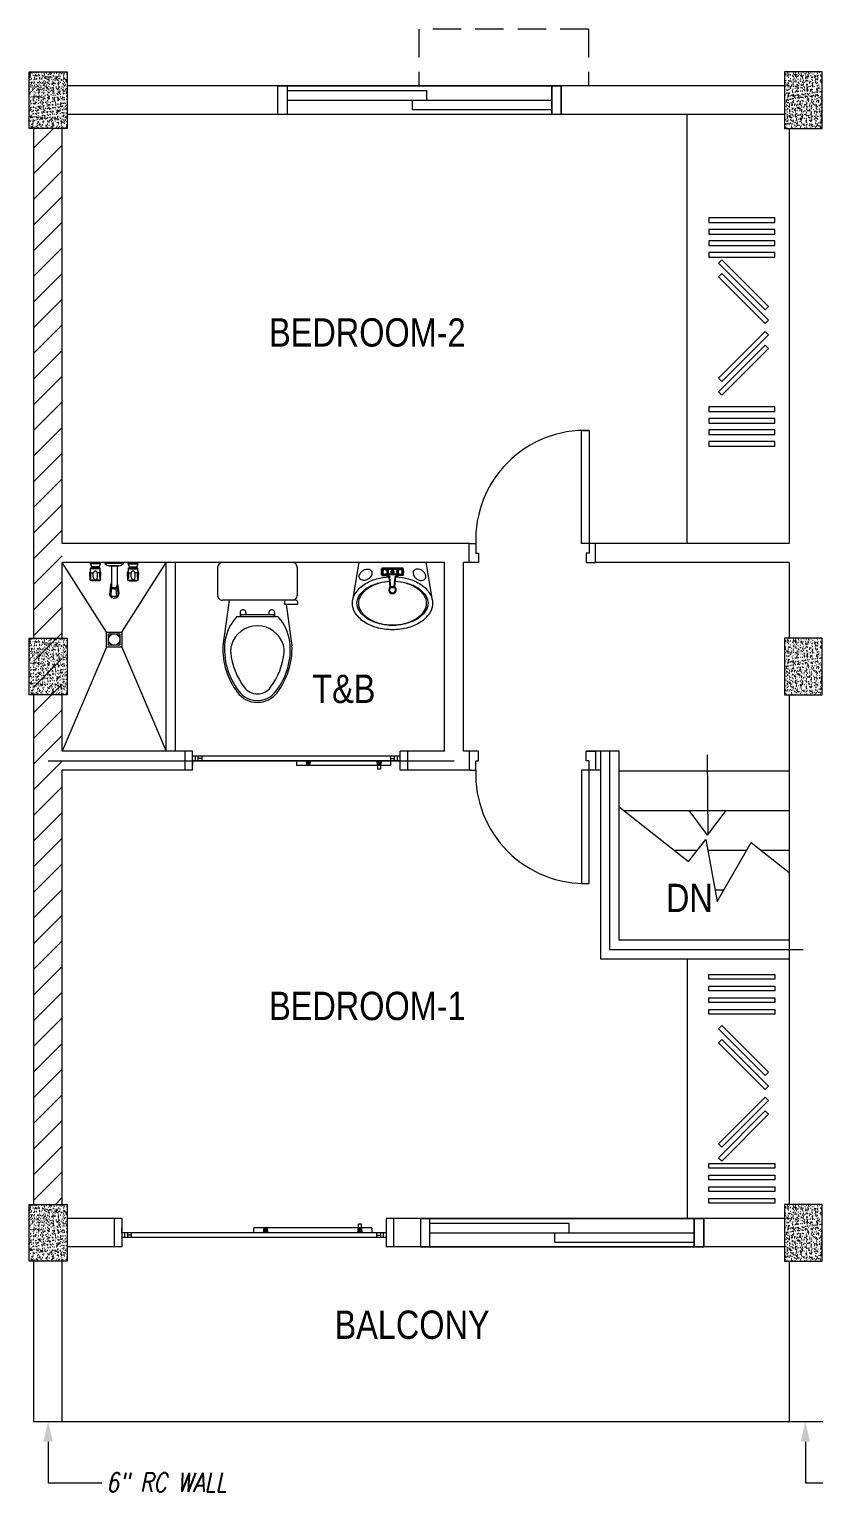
# Model space of a CAD drawing. Header units: millimetres. Extents: x 568137 to 731329, y -326076 to -191870.
# Drawn here: x 659234 to 663389, y -313339 to -305592 of the extents above; entities that cross this region are included whole.
import ezdxf
from ezdxf.enums import TextEntityAlignment as Align

# ---------------------------------------------------------------- set-up
doc = ezdxf.new("R2010")
doc.units = ezdxf.units.MM
doc.header["$LTSCALE"] = 300
doc.header["$MEASUREMENT"] = 0
doc.linetypes.add('DASHED', pattern=[0.75, 0.5, -0.25])
doc.linetypes.add('PHANTOM', pattern=[2.5, 1.25, -0.25, 0.25, -0.25, 0.25, -0.25])
doc.layers.get('0').update_dxf_attribs({"color": 9})
doc.layers.add('dimensions', color=8, linetype='Continuous', lineweight=15)
doc.layers.add('grid', color=204, linetype='PHANTOM', lineweight=5)
doc.layers.add('P-FIXT-MISC', color=84, linetype='Continuous')
doc.styles.add('JO4', font='ARIALN.TTF')
doc.styles.get("Standard").update_dxf_attribs({"font": 'romans.shx'})

# ---------------------------------------------------------------- blocks, each defined once
blk = doc.blocks.new('AM-FC4PA')
at = {"layer": 'P-FIXT-MISC'}
for p, q in [((-22.5, -70), (-22.5, 70)), ((-9.2, 70), (-22.5, 70)), ((-18, 69), (-22.5, 70)), ((-11.1, 69), (-18, 69)), ((-18, 69), (-18, 62.6)), ((-18, -37.4), (-18, 37.4)), ((22.5, 70), (9.2, 70)), ((18, 69), (11.1, 69)), ((18, 69), (22.5, 70)), ((18, 69), (18, 62.6)), ((18, -37.4), (18, 37.4)), ((22.5, 70), (22.5, 39.1)), ((100.1, 13.2), (35.9, 20)), ((101.5, 14), (54, 18.1)), ((100.1, 13.2), (101.5, 14)), ((-18, -69), (-22.5, -70)), ((-9.2, -70), (-22.5, -70)), ((-18, -69), (-18, -62.6)), ((-11.1, -69), (-18, -69)), ((22.5, -70), (9.2, -70)), ((18, -69), (11.1, -69)), ((18, -69), (18, -62.6)), ((18, -69), (22.5, -70)), ((22.5, -70), (22.5, -39.1)), ((100.1, -13.2), (35.9, -20)), ((101.5, -14), (54, -18.1)), ((100.1, -13.2), (101.5, -14))]:
    blk.add_line(p, q, dxfattribs=at)
for centre, radius in [((0, 50), 22), ((0, 50), 17.3), ((0, 0), 9.5), ((0, -50), 22), ((0, -50), 17.3)]:
    blk.add_circle(centre, radius, dxfattribs=at)
for centre, radius, start, end in [((-28.7, 50), 11.5, 315.8561, 44.1439), ((0, 78.7), 11.5, 225.8561, 314.1439), ((0, 21.3), 11.5, 45.8561, 134.1439), ((28.7, 50), 11.5, 135.8561, 224.1439), ((38, 39.9), 20, 186.65267, 264.02226), ((42.5, 39.1), 20, 180, 254.93868), ((3.2, 0), 97.8, 352.2121, 7.7879), ((3.5, 0), 99, 351.872, 8.128), ((-28.7, -50), 11.5, 315.8561, 44.1439), ((0, -21.3), 11.5, 225.8561, 314.1439), ((0, -78.7), 11.5, 45.8561, 134.1439), ((28.7, -50), 11.5, 135.8561, 224.1439), ((38, -39.9), 20, 95.97774, 173.34733), ((42.5, -39.1), 20, 105.06132, 180)]:
    blk.add_arc(centre, radius, start, end, dxfattribs=at)
blk = doc.blocks.new('2ND FLR')
at = {"linetype": 'Continuous'}
h = blk.add_hatch(dxfattribs=at)
h.set_pattern_fill('AR-CONC', color=256, scale=5, style=0)
h.set_pattern_definition([(50, (-553089.252, 203521.365), (35.8630091, -3.1376067), [3.75, -41.25]), (355, (-553089.252, 203521.365), (-6.9375667, 37.6096067), [3, -33]), (100.4514445, (-553086.264, 203521.104), (28.9254423, 34.4719995), [3.1870096, -35.0571056]), (46.1842, (-553089.252, 203531.365), (53.3620665, -8.275964), [5.625, -61.875]), (96.635635, (-553084.806, 203530.675), (46.7330973, 48.70593), [4.780517, -52.585688]), (351.184164, (-553089.25, 203531.365), (46.733097, 48.70593), [4.5, -49.5]), (21, (-553084.252, 203528.865), (29.8453526, -20.1309445), [3.75, -41.25]), (326, (-553084.252, 203528.865), (12.1657666, 36.2575023), [3, -33]), (71.451445, (-553081.765, 203527.187), (42.0111188, 16.1265576), [3.1870095, -35.0571056]), (37.5, (-553089.252, 203521.365), (0.60799277, 16.6446927), [0, -32.6, 0, -33.5, 0, -33.125]), (7.5, (-553089.252, 203521.365), (13.15347687, 19.7205856), [0, -19.1, 0, -31.85, 0, -12.625]), (327.5, (-553100.402, 203521.365), (26.6911218, -1.1277436), [0, -12.5, 0, -39, 0, -51.75]), (317.5, (-553105.402, 203521.365), (29.1593085, 5.0052491), [0, -16.25, 0, -25.9, 0, -36.75])])
h.paths.add_polyline_path([(14696.8, 7874.4), (14896.8, 7874.4), (14896.8, 8174.4), (14696.8, 8174.4)])
h = blk.add_hatch(dxfattribs=at)
h.set_pattern_fill('AR-CONC', color=256, scale=5, angle=180, style=0)
h.set_pattern_definition([(230, (590682.83, -187472.61), (-35.8630091, 3.1376067), [3.75, -41.25]), (175, (590682.83, -187472.61), (6.9375667, -37.6096067), [3, -33]), (280.4514445, (590679.843, -187472.35), (-28.9254423, -34.4719995), [3.1870096, -35.0571056]), (226.1842, (590682.83, -187482.61), (-53.3620665, 8.275964), [5.625, -61.875]), (276.635635, (590678.384, -187481.92), (-46.7330973, -48.70593), [4.780517, -52.585688]), (171.184164, (590682.83, -187482.61), (-46.733097, -48.70593), [4.5, -49.5]), (201, (590677.83, -187480.11), (-29.8453526, 20.1309445), [3.75, -41.25]), (146, (590677.83, -187480.11), (-12.1657666, -36.2575023), [3, -33]), (251.451445, (590675.344, -187478.432), (-42.0111188, -16.1265576), [3.1870095, -35.0571056]), (217.5, (590682.831, -187472.61), (-0.60799277, -16.6446927), [0, -32.6, 0, -33.5, 0, -33.125]), (187.5, (590682.831, -187472.61), (-13.15347687, -19.7205856), [0, -19.1, 0, -31.85, 0, -12.625]), (147.5, (590693.981, -187472.61), (-26.6911218, 1.1277436), [0, -12.5, 0, -39, 0, -51.75]), (137.5, (590698.981, -187472.61), (-29.1593085, -5.0052491), [0, -16.25, 0, -25.9, 0, -36.75])])
h.paths.add_polyline_path([(18696.8, 8174.4), (18896.8, 8174.4), (18896.8, 7874.4), (18696.8, 7874.4)])
h = blk.add_hatch(dxfattribs=at)
h.set_pattern_fill('ANSI31', color=256, scale=769.23, style=0)
h.set_pattern_definition([(45, (-591089.51, 203582.12), (-67.990969, 67.990969), [])])
h.paths.add_polyline_path([(14871.8, 7874.4), (14721.8, 7874.4), (14721.8, 2174.4), (14871.8, 2174.4)])
h = blk.add_hatch(dxfattribs=at)
h.set_pattern_fill('AR-CONC', color=256, scale=5, style=0)
h.set_pattern_definition([(50, (-553089.252, 200521.365), (35.8630091, -3.1376067), [3.75, -41.25]), (355, (-553089.252, 200521.365), (-6.9375667, 37.6096067), [3, -33]), (100.4514445, (-553086.264, 200521.104), (28.9254423, 34.4719995), [3.1870096, -35.0571056]), (46.1842, (-553089.252, 200531.365), (53.3620665, -8.275964), [5.625, -61.875]), (96.635635, (-553084.806, 200530.675), (46.7330973, 48.70593), [4.780517, -52.585688]), (351.184164, (-553089.25, 200531.365), (46.733097, 48.70593), [4.5, -49.5]), (21, (-553084.252, 200528.865), (29.8453526, -20.1309445), [3.75, -41.25]), (326, (-553084.252, 200528.865), (12.1657666, 36.2575023), [3, -33]), (71.451445, (-553081.765, 200527.187), (42.0111188, 16.1265576), [3.1870095, -35.0571056]), (37.5, (-553089.252, 200521.365), (0.60799277, 16.6446927), [0, -32.6, 0, -33.5, 0, -33.125]), (7.5, (-553089.252, 200521.365), (13.15347687, 19.7205856), [0, -19.1, 0, -31.85, 0, -12.625]), (327.5, (-553100.402, 200521.365), (26.6911218, -1.1277436), [0, -12.5, 0, -39, 0, -51.75]), (317.5, (-553105.402, 200521.365), (29.1593085, 5.0052491), [0, -16.25, 0, -25.9, 0, -36.75])])
h.paths.add_polyline_path([(14696.8, 4874.4), (14896.8, 4874.4), (14896.8, 5174.4), (14696.8, 5174.4)])
h = blk.add_hatch(dxfattribs=at)
h.set_pattern_fill('AR-CONC', color=256, scale=5, angle=180, style=0)
h.set_pattern_definition([(230, (590682.83, -190472.61), (-35.8630091, 3.1376067), [3.75, -41.25]), (175, (590682.83, -190472.61), (6.9375667, -37.6096067), [3, -33]), (280.4514445, (590679.843, -190472.35), (-28.9254423, -34.4719995), [3.1870096, -35.0571056]), (226.1842, (590682.83, -190482.61), (-53.3620665, 8.275964), [5.625, -61.875]), (276.635635, (590678.384, -190481.92), (-46.7330973, -48.70593), [4.780517, -52.585688]), (171.184164, (590682.83, -190482.61), (-46.733097, -48.70593), [4.5, -49.5]), (201, (590677.83, -190480.11), (-29.8453526, 20.1309445), [3.75, -41.25]), (146, (590677.83, -190480.11), (-12.1657666, -36.2575023), [3, -33]), (251.451445, (590675.344, -190478.432), (-42.0111188, -16.1265576), [3.1870095, -35.0571056]), (217.5, (590682.831, -190472.61), (-0.60799277, -16.6446927), [0, -32.6, 0, -33.5, 0, -33.125]), (187.5, (590682.831, -190472.61), (-13.15347687, -19.7205856), [0, -19.1, 0, -31.85, 0, -12.625]), (147.5, (590693.981, -190472.61), (-26.6911218, 1.1277436), [0, -12.5, 0, -39, 0, -51.75]), (137.5, (590698.981, -190472.61), (-29.1593085, -5.0052491), [0, -16.25, 0, -25.9, 0, -36.75])])
h.paths.add_polyline_path([(18696.8, 5174.4), (18896.8, 5174.4), (18896.8, 4874.4), (18696.8, 4874.4)])
h = blk.add_hatch(dxfattribs=at)
h.set_pattern_fill('ANSI38', color=256)
h.set_pattern_definition([(45, (-646448.20049, 247981.11692), (-0.088388347648, 0.088388347648), []), (135, (-646448.20049, 247981.11692), (-0.265165042945, 0.088388347648), [0.3125, -0.1875])])
h.paths.add_polyline_path([(16181.8, 4499.4), (16166.8, 4499.4), (16161.8, 4524.4), (16186.8, 4524.4)])
h = blk.add_hatch(dxfattribs=at)
h.set_pattern_fill('ANSI38', color=256)
h.set_pattern_definition([(45, (-646473.0085, 247981.11692), (-0.088388347648, 0.088388347648), []), (135, (-646473.0085, 247981.11692), (-0.265165042945, 0.088388347648), [0.3125, -0.1875])])
h.paths.add_polyline_path([(16541.8, 4499.4), (16556.8, 4499.4), (16561.8, 4524.4), (16536.8, 4524.4)])
h = blk.add_hatch(dxfattribs=at)
h.set_pattern_fill('AR-CONC', color=256, scale=5, style=0)
h.set_pattern_definition([(50, (-553089.252, 197521.365), (35.8630091, -3.1376067), [3.75, -41.25]), (355, (-553089.252, 197521.365), (-6.9375667, 37.6096067), [3, -33]), (100.4514445, (-553086.264, 197521.104), (28.9254423, 34.4719995), [3.1870096, -35.0571056]), (46.1842, (-553089.252, 197531.365), (53.3620665, -8.275964), [5.625, -61.875]), (96.635635, (-553084.806, 197530.675), (46.7330973, 48.70593), [4.780517, -52.585688]), (351.184164, (-553089.25, 197531.365), (46.733097, 48.70593), [4.5, -49.5]), (21, (-553084.252, 197528.865), (29.8453526, -20.1309445), [3.75, -41.25]), (326, (-553084.252, 197528.865), (12.1657666, 36.2575023), [3, -33]), (71.451445, (-553081.765, 197527.187), (42.0111188, 16.1265576), [3.1870095, -35.0571056]), (37.5, (-553089.252, 197521.365), (0.60799277, 16.6446927), [0, -32.6, 0, -33.5, 0, -33.125]), (7.5, (-553089.252, 197521.365), (13.15347687, 19.7205856), [0, -19.1, 0, -31.85, 0, -12.625]), (327.5, (-553100.402, 197521.365), (26.6911218, -1.1277436), [0, -12.5, 0, -39, 0, -51.75]), (317.5, (-553105.402, 197521.365), (29.1593085, 5.0052491), [0, -16.25, 0, -25.9, 0, -36.75])])
h.paths.add_polyline_path([(14696.8, 1874.4), (14896.8, 1874.4), (14896.8, 2174.4), (14696.8, 2174.4)])
h = blk.add_hatch(dxfattribs=at)
h.set_pattern_fill('AR-CONC', color=256, scale=5, angle=180, style=0)
h.set_pattern_definition([(230, (590682.83, -193472.61), (-35.8630091, 3.1376067), [3.75, -41.25]), (175, (590682.83, -193472.61), (6.9375667, -37.6096067), [3, -33]), (280.4514445, (590679.843, -193472.35), (-28.9254423, -34.4719995), [3.1870096, -35.0571056]), (226.1842, (590682.83, -193482.61), (-53.3620665, 8.275964), [5.625, -61.875]), (276.635635, (590678.384, -193481.92), (-46.7330973, -48.70593), [4.780517, -52.585688]), (171.184164, (590682.83, -193482.61), (-46.733097, -48.70593), [4.5, -49.5]), (201, (590677.83, -193480.11), (-29.8453526, 20.1309445), [3.75, -41.25]), (146, (590677.83, -193480.11), (-12.1657666, -36.2575023), [3, -33]), (251.451445, (590675.344, -193478.432), (-42.0111188, -16.1265576), [3.1870095, -35.0571056]), (217.5, (590682.831, -193472.61), (-0.60799277, -16.6446927), [0, -32.6, 0, -33.5, 0, -33.125]), (187.5, (590682.831, -193472.61), (-13.15347687, -19.7205856), [0, -19.1, 0, -31.85, 0, -12.625]), (147.5, (590693.981, -193472.61), (-26.6911218, 1.1277436), [0, -12.5, 0, -39, 0, -51.75]), (137.5, (590698.981, -193472.61), (-29.1593085, -5.0052491), [0, -16.25, 0, -25.9, 0, -36.75])])
h.paths.add_polyline_path([(18696.8, 2174.4), (18896.8, 2174.4), (18896.8, 1874.4), (18696.8, 1874.4)])
h = blk.add_hatch(dxfattribs=at)
h.set_pattern_fill('ANSI38', color=256)
h.set_pattern_definition([(45, (-646673.23781, 245769.65742), (-0.088388347648, 0.088388347648), []), (135, (-646673.23781, 245769.65742), (-0.265165042945, 0.088388347648), [0.3125, -0.1875])])
h.paths.add_polyline_path([(15956.8, 2049.4), (15941.8, 2049.4), (15936.8, 2024.4), (15961.8, 2024.4)])
h = blk.add_hatch(dxfattribs=at)
h.set_pattern_fill('ANSI38', color=256)
h.set_pattern_definition([(45, (-646573.23781, 245769.65742), (-0.088388347648, 0.088388347648), []), (135, (-646573.23781, 245769.65742), (-0.265165042945, 0.088388347648), [0.3125, -0.1875])])
h.paths.add_polyline_path([(16441.6, 2049.4), (16456.6, 2049.4), (16461.6, 2024.4), (16436.6, 2024.4)])
for p, q in [((18696.8, 8099.4), (14896.8, 8099.4)), ((16014.2, 8099.4), (17514.2, 8099.4)), ((16014.2, 7949.4), (16014.2, 8099.4)), ((16064.2, 7949.4), (16064.2, 8099.4)), ((16802.3, 8024.4), (16802.3, 8074.4)), ((17464.2, 7949.4), (17464.2, 8099.4)), ((17464.2, 8099.4), (17464.2, 7949.4)), ((17514.2, 7949.4), (17514.2, 8099.4)), ((17514.2, 8099.4), (17514.2, 7949.4)), ((16726.1, 7974.4), (16726.1, 8024.4)), ((16014.2, 7949.4), (17514.2, 7949.4)), ((18181.8, 5674.4), (18181.8, 7949.4)), ((14721.8, 5174.4), (14721.8, 7874.4)), ((14871.8, 5674.4), (14871.8, 7874.4)), ((17026.8, 5674.4), (14871.8, 5674.4)), ((18721.8, 5674.4), (17696.8, 5674.4)), ((14871.8, 5174.4), (14871.8, 5574.4)), ((16896.8, 5574.4), (14871.8, 5574.4)), ((15106.8, 5206.3), (14871.8, 5574.4)), ((15017.1, 5520.7), (15021, 5528)), ((15019.8, 5481.6), (15017.1, 5520.7)), ((15021.5, 5567.8), (15021.5, 5574.4)), ((15072.1, 5574.4), (15021.5, 5574.4)), ((15021.5, 5567.8), (15026.5, 5551.9)), ((15072.1, 5567.8), (15021.5, 5567.8)), ((15021.8, 5541.6), (15023.2, 5545.7)), ((15021.8, 5531.2), (15021.8, 5541.6)), ((15071.8, 5541.6), (15021.8, 5541.6)), ((15070.4, 5545.7), (15023.2, 5545.7)), ((15023.2, 5520.7), (15036.3, 5520.7)), ((15023.5, 5497.3), (15023.5, 5518.9)), ((15067, 5551.9), (15026.5, 5551.9)), ((15029.4, 5551.9), (15029.9, 5545.7)), ((15036, 5497.1), (15036, 5518.7)), ((15070.3, 5520.7), (15057.3, 5520.7)), ((15057.6, 5497.1), (15057.6, 5518.7)), ((15064.2, 5551.9), (15063.7, 5545.7)), ((15072.1, 5567.8), (15067, 5551.9)), ((15070.1, 5497.3), (15070.1, 5518.9)), ((15071.8, 5541.6), (15070.4, 5545.7)), ((15071.8, 5531.2), (15071.8, 5541.6)), ((15072.1, 5567.8), (15072.1, 5574.4)), ((15076.5, 5520.7), (15072.6, 5528)), ((15073.8, 5481.6), (15076.5, 5520.7)), ((15097.2, 5574.4), (15097.2, 5569.4)), ((15196.4, 5574.4), (15097.2, 5574.4)), ((15196.4, 5569.4), (15097.2, 5569.4)), ((15120.4, 5556.3), (15173.1, 5556.3)), ((15171.8, 5556.2), (15121.8, 5556.2)), ((15131.8, 5556.3), (15131.8, 5452.4)), ((15161.8, 5556.3), (15161.8, 5452.4)), ((15186.8, 5206.3), (15421.8, 5574.4)), ((15196.4, 5569.4), (15196.4, 5574.4)), ((15217.1, 5520.7), (15221, 5528)), ((15219.8, 5481.6), (15217.1, 5520.7)), ((15221.5, 5567.8), (15221.5, 5574.4)), ((15221.5, 5574.4), (15272.1, 5574.4)), ((15221.5, 5567.8), (15226.5, 5551.9)), ((15221.5, 5567.8), (15272.1, 5567.8)), ((15221.8, 5541.6), (15223.2, 5545.7)), ((15221.8, 5531.2), (15221.8, 5541.6)), ((15221.8, 5541.6), (15271.8, 5541.6)), ((15223.2, 5545.7), (15270.4, 5545.7)), ((15223.2, 5520.7), (15236.3, 5520.7)), ((15223.5, 5497.3), (15223.5, 5518.9)), ((15226.5, 5551.9), (15267, 5551.9)), ((15229.4, 5551.9), (15229.9, 5545.7)), ((15236, 5497.1), (15236, 5518.7)), ((15270.3, 5520.7), (15257.3, 5520.7)), ((15257.6, 5497.1), (15257.6, 5518.7)), ((15264.2, 5551.9), (15263.7, 5545.7)), ((15272.1, 5567.8), (15267, 5551.9)), ((15270.1, 5497.3), (15270.1, 5518.9)), ((15271.8, 5541.6), (15270.4, 5545.7)), ((15271.8, 5531.2), (15271.8, 5541.6)), ((15272.1, 5567.8), (15272.1, 5574.4)), ((15276.5, 5520.7), (15272.6, 5528)), ((15273.8, 5481.6), (15276.5, 5520.7)), ((15421.8, 4574.4), (15421.8, 5574.4)), ((15471.8, 4574.4), (15471.8, 5574.4)), ((15694.7, 5549.3), (15694.8, 5399.2)), ((16115.3, 5549.5), (16115.4, 5399.4)), ((16677, 5542.8), (16565, 5542.8)), ((16565, 5532.1), (16565, 5542.8)), ((16565.8, 5539.2), (16565, 5542.8)), ((16565, 5506.8), (16565, 5517.4)), ((16565.8, 5510.4), (16565, 5506.8)), ((16565, 5506.8), (16589.7, 5506.8)), ((16565.8, 5533.6), (16565.8, 5539.2)), ((16565.8, 5539.2), (16570.9, 5539.2)), ((16565.8, 5510.4), (16565.8, 5515.9)), ((16565.8, 5510.4), (16570.9, 5510.4)), ((16650.9, 5539.2), (16591.1, 5539.2)), ((16650.9, 5539.2), (16591.1, 5539.2)), ((16650.9, 5510.4), (16591.1, 5510.4)), ((16650.9, 5510.4), (16591.1, 5510.4)), ((16677, 5506.8), (16652.3, 5506.8)), ((16677, 5506.8), (16652.3, 5506.8)), ((16676.2, 5539.2), (16671.1, 5539.2)), ((16676.2, 5539.2), (16671.1, 5539.2)), ((16676.2, 5510.4), (16671.1, 5510.4)), ((16676.2, 5510.4), (16671.1, 5510.4)), ((16676.2, 5539.2), (16677, 5542.8)), ((16676.2, 5539.2), (16677, 5542.8)), ((16676.2, 5533.6), (16676.2, 5539.2)), ((16676.2, 5533.6), (16676.2, 5539.2)), ((16676.2, 5510.4), (16676.2, 5515.9)), ((16676.2, 5510.4), (16676.2, 5515.9)), ((16676.2, 5510.4), (16677, 5506.8)), ((16676.2, 5510.4), (16677, 5506.8)), ((16677, 5532.1), (16677, 5542.8)), ((16677, 5532.1), (16677, 5542.8)), ((16677, 5506.8), (16677, 5517.4)), ((16677, 5506.8), (16677, 5517.4)), ((16896.8, 4574.4), (16896.8, 5574.4)), ((17026.8, 5574.4), (16996.8, 5574.4)), ((16996.8, 4574.4), (16996.8, 5574.4)), ((18721.8, 5574.4), (17696.8, 5574.4)), ((15026.2, 5478.2), (15019.8, 5481.6)), ((15073.8, 5481.6), (15019.8, 5481.6)), ((15067.4, 5478.2), (15026.2, 5478.2)), ((15067.4, 5478.2), (15073.8, 5481.6)), ((15126.8, 5452.4), (15121.7, 5405.9)), ((15128.6, 5392.8), (15134.1, 5439.2)), ((15160.5, 5389.6), (15156.8, 5437.6)), ((15169.6, 5399), (15164.3, 5444.2)), ((15166.8, 5452.4), (15171.8, 5408.1)), ((15226.2, 5478.2), (15219.8, 5481.6)), ((15219.8, 5481.6), (15273.8, 5481.6)), ((15226.2, 5478.2), (15267.4, 5478.2)), ((15267.4, 5478.2), (15273.8, 5481.6)), ((16610.4, 5444.7), (16605, 5496)), ((16610.4, 5444.7), (16605, 5496)), ((16609.8, 5443.6), (16606.5, 5481.6)), ((16609.8, 5443.6), (16606.5, 5481.6)), ((16610.4, 5444.7), (16609.8, 5443.6)), ((16610.4, 5444.7), (16609.8, 5443.6)), ((16631.6, 5444.7), (16636.9, 5496)), ((16631.6, 5444.7), (16636.9, 5496)), ((16631.6, 5444.7), (16632.2, 5443.6)), ((16631.6, 5444.7), (16632.2, 5443.6)), ((16632.2, 5443.6), (16635.4, 5481.6)), ((16632.2, 5443.6), (16635.4, 5481.6)), ((16090.3, 5374.4), (15719.7, 5374.4)), ((15754.9, 5374.4), (15721.9, 5133.8)), ((16109.2, 5374.4), (16049.6, 5374.4)), ((16049.6, 5374.4), (16049.6, 5354.3)), ((16049.6, 5354.3), (16119.2, 5354.4)), ((16058, 5354.4), (16088.4, 5133.9)), ((16119.2, 5354.4), (16119.2, 5364.4)), ((16015.3, 5287.1), (15795, 5287)), ((15814, 5309), (15814, 5287)), ((15992.4, 5297.1), (15817.9, 5297)), ((15817.9, 5297), (15817.9, 5287)), ((15844, 5309.1), (15844, 5297)), ((15966.2, 5309.1), (15966.2, 5297.1)), ((15992.4, 5297.1), (15992.4, 5287.1)), ((15996.2, 5309.1), (15996.2, 5287.1)), ((15106.8, 5206.3), (15186.8, 5206.3)), ((15106.8, 5126.3), (15106.8, 5206.3)), ((15116.4, 5196.7), (15177.2, 5196.7)), ((15116.4, 5135.9), (15116.4, 5196.7)), ((15177.2, 5196.7), (15177.2, 5135.9)), ((15186.8, 5206.3), (15186.8, 5126.3)), ((15106.8, 5126.3), (14871.8, 4574.4)), ((15186.8, 5126.3), (15106.8, 5126.3)), ((15177.2, 5135.9), (15116.4, 5135.9)), ((15186.8, 5126.3), (15421.8, 4574.4)), ((14721.8, 2174.4), (14721.8, 4874.4)), ((14871.8, 4574.4), (14871.8, 4874.4)), ((18721.8, 4874.4), (18721.8, 3574.4)), ((15561.9, 4574.4), (14871.8, 4574.4)), ((15521.9, 4474.4), (15521.9, 4574.4)), ((15561.9, 4474.4), (15561.9, 4574.4)), ((16896.8, 4574.4), (16661.8, 4574.4)), ((16701.8, 4574.4), (16661.8, 4574.4)), ((16661.8, 4474.4), (16661.8, 4574.4)), ((16701.8, 4474.4), (16701.8, 4574.4)), ((17051.8, 4574.4), (16996.8, 4574.4)), ((17821.8, 4574.4), (17646.8, 4574.4)), ((17721.8, 4574.4), (17721.8, 3474.4)), ((17771.8, 3524.4), (17771.8, 4574.4)), ((17821.8, 3574.4), (17821.8, 4574.4)), ((14796.8, 4524.4), (16946.8, 4524.4)), ((16661.8, 4549.4), (15561.9, 4549.4)), ((16661.8, 4524.4), (15561.9, 4524.4)), ((15561.9, 4524.4), (15561.9, 4499.4)), ((15576.9, 4524.4), (15576.9, 4549.4)), ((15591.9, 4524.4), (15591.9, 4549.4)), ((15611.9, 4536.9), (15591.9, 4536.9)), ((15611.9, 4524.4), (15611.9, 4549.4)), ((16111.8, 4524.4), (16111.8, 4499.4)), ((16111.8, 4524.4), (16111.8, 4499.4)), ((16611.8, 4499.4), (16111.8, 4499.4)), ((16161.8, 4524.4), (16166.8, 4499.4)), ((16186.8, 4524.4), (16181.8, 4499.4)), ((16536.8, 4524.4), (16541.8, 4499.4)), ((16541.8, 4499.4), (16541.8, 4479.4)), ((16561.8, 4524.4), (16556.8, 4499.4)), ((16556.8, 4499.4), (16556.8, 4479.4)), ((16611.8, 4524.4), (16611.8, 4549.4)), ((16611.8, 4536.9), (16631.8, 4536.9)), ((16611.8, 4499.4), (16611.8, 4524.4)), ((16631.8, 4524.4), (16631.8, 4549.4)), ((16646.8, 4524.4), (16646.8, 4549.4)), ((18293.2, 4134.7), (18290.1, 4555.4)), ((14871.8, 2174.4), (14871.8, 4474.4)), ((15561.9, 4474.4), (14871.8, 4474.4)), ((16556.8, 4479.4), (16541.8, 4479.4)), ((17036.8, 4474.4), (16661.8, 4474.4)), ((17721.8, 4474.4), (17621.8, 4474.4)), ((18721.8, 4469.4), (17821.8, 4469.4)), ((17821.8, 4280.9), (18188.6, 3990.9)), ((18721.8, 4259.4), (17849.1, 4259.4)), ((18290.1, 4130.6), (18192.8, 4260.9)), ((18290.1, 4130.6), (18387.4, 4260.9)), ((18188.6, 3990.9), (18280.4, 4106.9)), ((18280.4, 4106.9), (18341.1, 3778.8)), ((18234.9, 4049.4), (18114.6, 4049.4)), ((18495.9, 4049.4), (18291, 4049.4)), ((18341.1, 3778.8), (18520.3, 4091.9)), ((18520.3, 4091.9), (18721.8, 3932.6)), ((18721.8, 4049.4), (18574.1, 4049.4)), ((18375.8, 3839.4), (18329.9, 3839.4)), ((18721.8, 3574.4), (17821.8, 3574.4)), ((17771.8, 3524.4), (18796.8, 3524.4)), ((17721.8, 3474.4), (18721.8, 3474.4)), ((18181.8, 3474.4), (18181.8, 2099.4)), ((15187, 2099.4), (14896.8, 2099.4)), ((15147, 2099.4), (15147, 1949.4)), ((15187, 2099.4), (15187, 1949.4)), ((18696.8, 2099.4), (16586.6, 2099.4)), ((16586.6, 2099.4), (16586.6, 1949.4)), ((16626.6, 2099.4), (16626.6, 1949.4)), ((16769.1, 2099.4), (18269.1, 2099.4)), ((16769.1, 2099.4), (16769.1, 1949.4)), ((16819.1, 1949.4), (16819.1, 2099.4)), ((18219.1, 1949.4), (18219.1, 2099.4)), ((18219.1, 2099.4), (18219.1, 1949.4)), ((18269.1, 1949.4), (18269.1, 2099.4)), ((18269.1, 2099.4), (18269.1, 1949.4)), ((15187, 2024.4), (15187, 2049.4)), ((16586.6, 2024.4), (15187, 2024.4)), ((15202, 2024.4), (15202, 1999.4)), ((15217, 2024.4), (15217, 1999.4)), ((15237, 2024.4), (15237, 1999.4)), ((16511.6, 2049.4), (15886.8, 2049.4)), ((15886.8, 2024.4), (15886.8, 2049.4)), ((15886.8, 2024.4), (15886.8, 2049.4)), ((15936.8, 2024.4), (15941.8, 2049.4)), ((15961.8, 2024.4), (15956.8, 2049.4)), ((16436.6, 2024.4), (16441.6, 2049.4)), ((16441.6, 2049.4), (16441.6, 2069.4)), ((16456.6, 2069.4), (16441.6, 2069.4)), ((16456.6, 2049.4), (16456.6, 2069.4)), ((16461.6, 2024.4), (16456.6, 2049.4)), ((16511.6, 2049.4), (16511.6, 2024.4)), ((16536.6, 2024.4), (16536.6, 1999.4)), ((16556.6, 2024.4), (16556.6, 1999.4)), ((16571.6, 2024.4), (16571.6, 1999.4)), ((17481, 1974.4), (17481, 2024.4)), ((17557.2, 2024.4), (17557.2, 2074.4)), ((15187, 1949.4), (14896.8, 1949.4)), ((16586.6, 1999.4), (15187, 1999.4)), ((15237, 2011.9), (15217, 2011.9)), ((16536.6, 2011.9), (16556.6, 2011.9)), ((18696.8, 1949.4), (16586.6, 1949.4)), ((16769.1, 1949.4), (18269.1, 1949.4)), ((14721.8, 1024.4), (14721.8, 1874.4)), ((14871.8, 1024.4), (14871.8, 1874.4)), ((18721.8, 1874.4), (18721.8, 1024.4)), ((14721.8, 1024.4), (22871.8, 1024.4)), ((14796.8, 917.3), (14796.8, 699.3)), ((18807.6, 917.3), (18807.6, 699.3)), ((14796.8, 699.3), (15081.2, 699.3)), ((18807.6, 699.3), (19091.9, 699.3))]:
    blk.add_line(p, q, dxfattribs=at)
for p, q in [((16064.2, 8074.4), (16802.3, 8074.4)), ((16064.2, 8024.4), (16802.3, 8024.4)), ((16726.1, 8024.4), (17464.2, 8024.4)), ((16726.1, 7974.4), (17464.2, 7974.4)), ((16819.1, 2074.4), (17557.2, 2074.4)), ((16819.1, 2024.4), (17557.2, 2024.4)), ((17481, 2024.4), (18219.1, 2024.4)), ((17481, 1974.4), (18219.1, 1974.4))]:
    blk.add_line(p, q)
for points in [[(14896.8, 7874.4), (14696.8, 7874.4), (14696.8, 8174.4), (14896.8, 8174.4)], [(18896.8, 8174.4), (18696.8, 8174.4), (18696.8, 7874.4), (18896.8, 7874.4)], [(18296.8, 7401), (18296.8, 7376), (18646.8, 7376), (18646.8, 7401)], [(18296.8, 7339.5), (18296.8, 7314.5), (18646.8, 7314.5), (18646.8, 7339.5)], [(18296.8, 7278), (18296.8, 7253), (18646.8, 7253), (18646.8, 7278)], [(18296.8, 7216.6), (18296.8, 7191.6), (18646.8, 7191.6), (18646.8, 7216.6)], [(18348, 7160.6), (18365.7, 7178.3), (18613.2, 6930.8), (18595.5, 6913.1)], [(18348, 7087.6), (18365.7, 7105.3), (18613.2, 6857.8), (18595.5, 6840.1)], [(18348, 6551.5), (18365.7, 6533.8), (18613.2, 6781.3), (18595.5, 6799)], [(18348, 6478.4), (18365.7, 6460.8), (18613.2, 6708.3), (18595.5, 6725.9)], [(18296.8, 6399.8), (18296.8, 6374.8), (18646.8, 6374.8), (18646.8, 6399.8)], [(18296.8, 6338.3), (18296.8, 6313.3), (18646.8, 6313.3), (18646.8, 6338.3)], [(18296.8, 6276.8), (18296.8, 6251.8), (18646.8, 6251.8), (18646.8, 6276.8)], [(17661.8, 5674.4), (17621.8, 5674.4), (17621.8, 6274.4), (17661.8, 6274.4)], [(17661.8, 5674.4), (17621.8, 5674.4), (17621.8, 6274.4), (17661.8, 6274.4)], [(18296.8, 6215.3), (18296.8, 6190.3), (18646.8, 6190.3), (18646.8, 6215.3)], [(17061.8, 5674.4), (17061.8, 5624.4), (17076.8, 5624.4), (17076.8, 5574.4), (17026.8, 5574.4), (17026.8, 5674.4)], [(17061.8, 5674.4), (17061.8, 5624.4), (17076.8, 5624.4), (17076.8, 5574.4), (17026.8, 5574.4), (17026.8, 5674.4)], [(17661.8, 5674.4), (17661.8, 5624.4), (17646.8, 5624.4), (17646.8, 5574.4), (17696.8, 5574.4), (17696.8, 5674.4)], [(17661.8, 5674.4), (17661.8, 5624.4), (17646.8, 5624.4), (17646.8, 5574.4), (17696.8, 5574.4), (17696.8, 5674.4)], [(14896.8, 4874.4), (14696.8, 4874.4), (14696.8, 5174.4), (14896.8, 5174.4)], [(18896.8, 5174.4), (18696.8, 5174.4), (18696.8, 4874.4), (18896.8, 4874.4)], [(17061.8, 4474.4), (17061.8, 4524.4), (17076.8, 4524.4), (17076.8, 4574.4), (17026.8, 4574.4), (17026.8, 4474.4)], [(17061.8, 4474.4), (17061.8, 4524.4), (17076.8, 4524.4), (17076.8, 4574.4), (17026.8, 4574.4), (17026.8, 4474.4)], [(17661.8, 4474.4), (17661.8, 4524.4), (17646.8, 4524.4), (17646.8, 4574.4), (17696.8, 4574.4), (17696.8, 4474.4)], [(17661.8, 4474.4), (17661.8, 4524.4), (17646.8, 4524.4), (17646.8, 4574.4), (17696.8, 4574.4), (17696.8, 4474.4)], [(17661.8, 4474.4), (17621.8, 4474.4), (17621.8, 3874.4), (17661.8, 3874.4)], [(17661.8, 4474.4), (17621.8, 4474.4), (17621.8, 3874.4), (17661.8, 3874.4)], [(18296.8, 3367), (18296.8, 3392), (18646.8, 3392), (18646.8, 3367)], [(18296.8, 3305.5), (18296.8, 3330.5), (18646.8, 3330.5), (18646.8, 3305.5)], [(18296.8, 3244), (18296.8, 3269), (18646.8, 3269), (18646.8, 3244)], [(18296.8, 3182.6), (18296.8, 3207.6), (18646.8, 3207.6), (18646.8, 3182.6)], [(18348, 3103.9), (18365.7, 3121.6), (18613.2, 2874.1), (18595.5, 2856.4)], [(18348, 3030.9), (18365.7, 3048.5), (18613.2, 2801.1), (18595.5, 2783.4)], [(18348, 2494.8), (18365.7, 2477.1), (18613.2, 2724.6), (18595.5, 2742.2)], [(18348, 2421.7), (18365.7, 2404), (18613.2, 2651.5), (18595.5, 2669.2)], [(18296.8, 2365.8), (18296.8, 2390.8), (18646.8, 2390.8), (18646.8, 2365.8)], [(18296.8, 2304.3), (18296.8, 2329.3), (18646.8, 2329.3), (18646.8, 2304.3)], [(18296.8, 2242.8), (18296.8, 2267.8), (18646.8, 2267.8), (18646.8, 2242.8)], [(14896.8, 1874.4), (14696.8, 1874.4), (14696.8, 2174.4), (14896.8, 2174.4)], [(18296.8, 2181.3), (18296.8, 2206.3), (18646.8, 2206.3), (18646.8, 2181.3)], [(18896.8, 2174.4), (18696.8, 2174.4), (18696.8, 1874.4), (18896.8, 1874.4)]]:
    blk.add_lwpolyline(points, close=True, dxfattribs=at)
for points in [[(14896.8, 7949.4), (18696.8, 7949.4)], [(18721.8, 7874.4), (18721.8, 5674.4)], [(16832.1, 5374.3), (16799, 5574.4), (16443, 5574.4), (16409.8, 5374.3)], [(18721.8, 5574.4), (18721.8, 5174.4)], [(18721.8, 4874.4), (18721.8, 2174.4)]]:
    blk.add_lwpolyline(points, dxfattribs=at)
for points in [[(16508.6, 5530.8, -0.127529), (16511.9, 5521.9, -0.106162), (16510.6, 5509.9, -0.085457), (16504.5, 5498.5, -0.074979), (16493.6, 5488.1, -0.074979), (16480.1, 5481.4, -0.085457), (16467.2, 5479.6, -0.106162), (16455.5, 5482.4, -0.127529), (16448.3, 5488.6, -0.127529), (16445, 5497.5, -0.106162), (16446.3, 5509.5, -0.085457), (16452.4, 5520.9, -0.074979), (16463.3, 5531.3, -0.074979), (16476.8, 5538.1, -0.085457), (16489.6, 5539.9, -0.106162), (16501.3, 5537, -0.127529)], [(16733.4, 5530.8, 0.127529), (16730, 5521.9, 0.106162), (16731.3, 5509.9, 0.085457), (16737.4, 5498.5, 0.074979), (16748.4, 5488.1, 0.074979), (16761.9, 5481.4, 0.085457), (16774.7, 5479.6, 0.106162), (16786.4, 5482.4, 0.127529), (16793.7, 5488.6, 0.127529), (16797, 5497.5, 0.106162), (16795.7, 5509.5, 0.085457), (16789.6, 5520.9, 0.074979), (16778.7, 5531.3, 0.074979), (16765.1, 5538.1, 0.085457), (16752.3, 5539.9, 0.106162), (16740.6, 5537, 0.127529)], [(16733.4, 5530.8, 0.127529), (16730, 5521.9, 0.106162), (16731.3, 5509.9, 0.085457), (16737.4, 5498.5, 0.074979), (16748.4, 5488.1, 0.074979), (16761.9, 5481.4, 0.085457), (16774.7, 5479.6, 0.106162), (16786.4, 5482.4, 0.127529), (16793.7, 5488.6, 0.127529), (16797, 5497.5, 0.106162), (16795.7, 5509.5, 0.085457), (16789.6, 5520.9, 0.074979), (16778.7, 5531.3, 0.074979), (16765.1, 5538.1, 0.085457), (16752.3, 5539.9, 0.106162), (16740.6, 5537, 0.127529)]]:
    blk.add_lwpolyline(points, format="xyb", close=True, dxfattribs=at)
for points in [[(16638.4, 5498.7, -0.053262), (16705.5, 5487.8, -0.079373), (16771.2, 5458.1, -0.107143), (16818.9, 5409.1, -0.140864), (16833.4, 5358.8, -0.140864), (16818.9, 5308.4, -0.107143), (16771.2, 5259.5, -0.079373), (16705.5, 5229.7, -0.066913), (16621, 5218.4, -0.066913), (16536.4, 5229.7, -0.079373), (16470.8, 5259.5, -0.107143), (16423.1, 5308.4, -0.140864), (16408.6, 5358.8, -0.140864), (16423.1, 5409.1, -0.107143), (16470.8, 5458.1, -0.079373), (16536.4, 5487.8, -0.053262), (16603.6, 5498.7, -0.066913)], [(16634.9, 5474.9, -0.055146), (16699.2, 5464.7, -0.079373), (16757.9, 5438, -0.107143), (16798.6, 5396.4, -0.140864), (16809.4, 5358.8, -0.140864), (16798.6, 5321.2, -0.107143), (16757.9, 5279.5, -0.079373), (16699.2, 5252.9, -0.066913), (16621, 5242.4, -0.066913), (16542.7, 5252.9, -0.079373), (16484, 5279.5, -0.107143), (16443.4, 5321.2, -0.140864), (16432.6, 5358.8, -0.140864), (16443.4, 5396.4, -0.107143), (16484, 5438, -0.079373), (16542.7, 5464.7, -0.055146), (16607.1, 5474.9, -0.066913)], [(16607.1, 5474.4, 0.048398), (16550.7, 5464.7, 0.079373), (16492, 5438, 0.107143), (16451.4, 5396.4, 0.140864), (16440.6, 5358.8, 0.140864), (16451.4, 5321.2, 0.107143), (16492, 5279.5, 0.079373), (16550.7, 5252.9, 0.060133), (16621, 5242.5, 0.060133), (16691.2, 5252.9, 0.079373), (16749.9, 5279.5, 0.107143), (16790.6, 5321.2, 0.140864), (16801.4, 5358.8, 0.140864), (16790.6, 5396.4, 0.107143), (16749.9, 5438, 0.079373), (16691.2, 5464.7, 0.048398), (16634.8, 5474.4, 0.060133)]]:
    blk.add_lwpolyline(points, format="xyb", dxfattribs=at)
for centre, radius in [((16581, 5524.8), 17.6), ((16581, 5524.8), 13.8), ((16621, 5524.8), 7.6), ((16621, 5524.8), 7.6), ((16661, 5524.8), 17.6), ((16661, 5524.8), 17.6), ((16661, 5524.8), 13.8), ((16661, 5524.8), 13.8), ((15146.8, 5166.3), 30.4)]:
    blk.add_circle(centre, radius, dxfattribs=at)
for centre, radius, start, end in [((17641.8, 5694.4), 580.3, 88.02507, 181.97493), ((17641.8, 5694.4), 580.3, 88.02507, 181.97493), ((14996.4, 5508.1), 29.7, 29.83631, 37.41227), ((15015.1, 5531.2), 6.75, 331.69924, 0), ((15016.7, 5518.9), 6.75, 0, 35.96108), ((15042.7, 5518.7), 6.75, 144.03892, 180), ((15055.4, 5509.6), 22.4, 123.35438, 144.03892), ((15046.8, 5522.6), 6.75, 56.64562, 123.35438), ((15038.2, 5509.6), 22.4, 35.96108, 56.64562), ((15050.8, 5518.7), 6.75, 0, 35.96108), ((15076.9, 5518.9), 6.75, 144.03892, 180), ((15097.1, 5508.1), 29.7, 142.58773, 150.16369), ((15078.5, 5531.2), 6.75, 180, 208.30076), ((15133.3, 5606.2), 51.5, 225.56308, 255.60074), ((15160.3, 5606.2), 51.5, 284.39926, 314.43692), ((15196.4, 5508.1), 29.7, 29.83631, 37.41227), ((15215.1, 5531.2), 6.75, 331.69924, 0), ((15216.7, 5518.9), 6.75, 0, 35.96108), ((15242.7, 5518.7), 6.75, 144.03892, 180), ((15255.4, 5509.6), 22.4, 123.35438, 144.03892), ((15246.8, 5522.6), 6.75, 56.64562, 123.35438), ((15238.2, 5509.6), 22.4, 35.96108, 56.64562), ((15250.8, 5518.7), 6.75, 0, 35.96108), ((15276.9, 5518.9), 6.75, 144.03892, 180), ((15297.1, 5508.1), 29.7, 142.58773, 150.16369), ((15278.5, 5531.2), 6.75, 180, 208.30076), ((15719.7, 5549.3), 25, 90.02466, 180.02466), ((16090.5, 5549.6), 24.8, 359.76556, 90.65037), ((16558, 5524.8), 9.19, 315.8561, 44.1439), ((16581, 5547.8), 9.19, 225.8561, 314.1439), ((16581, 5501.8), 9.19, 45.8561, 134.1439), ((16589.7, 5490.8), 16, 15.06132, 90), ((16589.7, 5490.8), 16, 15.06132, 90), ((16589.1, 5494.4), 16, 5.97774, 83.34733), ((16589.1, 5494.4), 16, 5.97774, 83.34733), ((16604, 5524.8), 9.19, 135.8561, 224.1439), ((16604, 5524.8), 9.19, 135.8561, 224.1439), ((16652.3, 5490.8), 16, 90, 164.93868), ((16652.3, 5490.8), 16, 90, 164.93868), ((16652.9, 5494.4), 16, 96.65267, 174.02226), ((16652.9, 5494.4), 16, 96.65267, 174.02226), ((16638, 5524.8), 9.19, 315.8561, 44.1439), ((16638, 5524.8), 9.19, 315.8561, 44.1439), ((16661, 5547.8), 9.19, 225.8561, 314.1439), ((16661, 5547.8), 9.19, 225.8561, 314.1439), ((16661, 5501.8), 9.19, 45.8561, 134.1439), ((16661, 5501.8), 9.19, 45.8561, 134.1439), ((16684, 5524.8), 9.19, 135.8561, 224.1439), ((16684, 5524.8), 9.19, 135.8561, 224.1439), ((15003.4, 5494.8), 20.2, 323.918, 7.02228), ((15054.5, 5498.5), 18.6, 184.21659, 229.18221), ((15046.8, 5489.5), 6.75, 229.18221, 310.81779), ((15039.1, 5498.5), 18.6, 310.81779, 355.78341), ((15090.2, 5494.8), 20.2, 172.97772, 216.082), ((15141.5, 5452.4), 14.7, 154.17049, 180), ((15141.5, 5452.4), 14.7, 180, 205.82951), ((15144.1, 5451.2), 17.6, 134.34946, 154.17049), ((15144.1, 5453.6), 17.6, 205.82951, 229.44584), ((15141.5, 5452.4), 9.72, 180, 205.82951), ((15145.7, 5455.6), 20.1, 229.44584, 250.48315), ((15144.1, 5453.6), 12.6, 205.82951, 229.44584), ((15145.7, 5455.6), 15.1, 229.44584, 250.48315), ((15146.8, 5458.6), 23.3, 250.48315, 270), ((15146.8, 5458.6), 18.3, 250.48315, 270), ((15146.8, 5458.6), 18.3, 270, 289.51685), ((15146.8, 5458.6), 23.3, 270, 289.51685), ((15147.9, 5455.6), 15.1, 289.51685, 310.55416), ((15147.9, 5455.6), 20.1, 289.51685, 310.55416), ((15149.5, 5453.6), 12.6, 310.55416, 334.17049), ((15152.1, 5452.4), 9.72, 334.17049, 0), ((15149.5, 5453.6), 17.6, 310.55416, 334.17049), ((15149.5, 5451.2), 17.6, 25.82951, 45.65054), ((15152.1, 5452.4), 14.7, 0, 25.82951), ((15152.1, 5452.4), 14.7, 334.17049, 0), ((15203.4, 5494.8), 20.2, 323.918, 7.02228), ((15254.5, 5498.5), 18.6, 184.21659, 229.18221), ((15246.8, 5489.5), 6.75, 229.18221, 310.81779), ((15239.1, 5498.5), 18.6, 310.81779, 355.78341), ((15290.2, 5494.8), 20.2, 172.97772, 216.082), ((16621, 5429.6), 20, 121.88267, 58.11733), ((16621, 5429.6), 20, 121.88267, 58.11733), ((16621, 5429.6), 16, 121.49929, 180), ((16621, 5429.6), 16, 121.49929, 180), ((16621, 5429.6), 16, 180, 0), ((16621, 5429.6), 16, 180, 0), ((16621, 5522), 79.2, 261.872, 278.128), ((16621, 5522), 79.2, 261.872, 278.128), ((16621, 5522.2), 78.2, 262.2121, 277.7879), ((16621, 5522.2), 78.2, 262.2121, 277.7879), ((16621, 5429.6), 16, 0, 58.50071), ((16621, 5429.6), 16, 0, 58.50071), ((15141.5, 5408.1), 19.7, 180, 205.82951), ((15141.5, 5417.4), 19.7, 194.43738, 205.82951), ((15144.1, 5418.6), 22.6, 205.82951, 229.44584), ((15144.1, 5409.3), 22.6, 205.82951, 229.44584), ((15145.7, 5420.6), 25.1, 229.44584, 250.48315), ((15145.7, 5411.2), 25.1, 229.44584, 250.48315), ((15146.8, 5423.6), 28.3, 250.48315, 270), ((15146.8, 5414.3), 28.3, 250.48315, 270), ((15146.8, 5423.6), 28.3, 270, 289.51685), ((15146.8, 5414.3), 28.3, 270, 289.51685), ((15147.9, 5420.6), 25.1, 289.51685, 310.55416), ((15147.9, 5411.2), 25.1, 289.51685, 310.55416), ((15149.5, 5418.6), 22.6, 310.55416, 334.17049), ((15149.5, 5409.3), 22.6, 310.55416, 334.17049), ((15152.1, 5417.4), 19.7, 334.17049, 346.58415), ((15152.1, 5408.1), 19.7, 334.17049, 0), ((15719.4, 5399), 24.6, 179.42815, 270.78998), ((16090.2, 5399.6), 25.2, 270.15996, 359.69801), ((16109.2, 5364.4), 10, 0.02466, 90.02466), ((15983.2, 5118.5), 252.6, 138.17272, 171.45025), ((15829, 5309), 15, 0.02464, 180.0247), ((15981.2, 5309.1), 15, 0.02462, 180.02469), ((15827.2, 5118.5), 252.6, 8.59908, 41.8766), ((15905.2, 5095.1), 143.9, 16.83571, 163.21361), ((16110.4, 5119.7), 388.7, 177.92928, 217.01055), ((16091.1, 5114.3), 360.1, 173.3409, 218.0192), ((15863.3, 5107.7), 100.1, 163.21361, 185.49411), ((15719.3, 5114.2), 360.1, 322.03012, 6.70842), ((15700, 5119.5), 388.7, 323.03877, 2.12004), ((15947, 5107.8), 100.1, 354.55522, 16.83571), ((16126.8, 5133.1), 364.8, 185.49411, 216.98103), ((15683.6, 5132.9), 364.8, 323.06829, 354.55522), ((15905.3, 4965.5), 132.1, 216.69925, 323.35007), ((15905.3, 4965.5), 122.1, 216.69925, 323.35007), ((15905.3, 4965.5), 87, 216.69925, 323.35007), ((17641.8, 4454.4), 580.3, 178.02507, 271.97493), ((17641.8, 4454.4), 580.3, 178.02507, 271.97493)]:
    blk.add_arc(centre, radius, start, end, dxfattribs=at)
for points in [[(14821.5, 917.3), (14796.8, 1024.4), (14772, 917.3)], [(18832.3, 917.3), (18807.6, 1024.4), (18782.8, 917.3)]]:
    blk.add_solid(points, dxfattribs=at)
at = {"layer": 'grid', "linetype": 'DASHED'}
for p, q in [((17659.6, 8399.4), (16759.6, 8399.4)), ((16759.6, 8399.4), (16759.6, 8099.4)), ((17659.6, 8399.4), (17659.6, 8099.4))]:
    blk.add_line(p, q, dxfattribs=at)
at = {"linetype": 'Continuous', "extrusion": (0, 0, -1), "xscale": 0.8000000000038199, "yscale": 0.8000000000038199, "zscale": -0.8000000000038199, "rotation": 270}
blk.add_blockref('AM-FC4PA', (-16621, 5524.8), dxfattribs=at)
at = {"linetype": 'Continuous', "style": 'JO4'}
for s, p in [('BEDROOM-2', (16487.7, 6793.3)), ('T&B', (16363, 4905.5)), ('DN', (18193.5, 3797.6)), ('BEDROOM-1', (16487.7, 3225.7)), ('BALCONY', (16724.5, 1536.9))]:
    blk.add_text(s, height=150, dxfattribs=at).set_placement(p, align=Align.MIDDLE_CENTER)
at = {"linetype": 'Continuous', "oblique": 12, "width": 0.8}
blk.add_text('6" RC WALL', height=100, dxfattribs=at).set_placement((15104, 652.1))

msp = doc.modelspace()

# ---------------------------------------------------------------- block references
at = {"layer": 'dimensions', "linetype": 'Continuous'}
msp.add_blockref('2ND FLR', (644536.8, -313991.6), dxfattribs=at)

doc.saveas('drawing.dxf')
